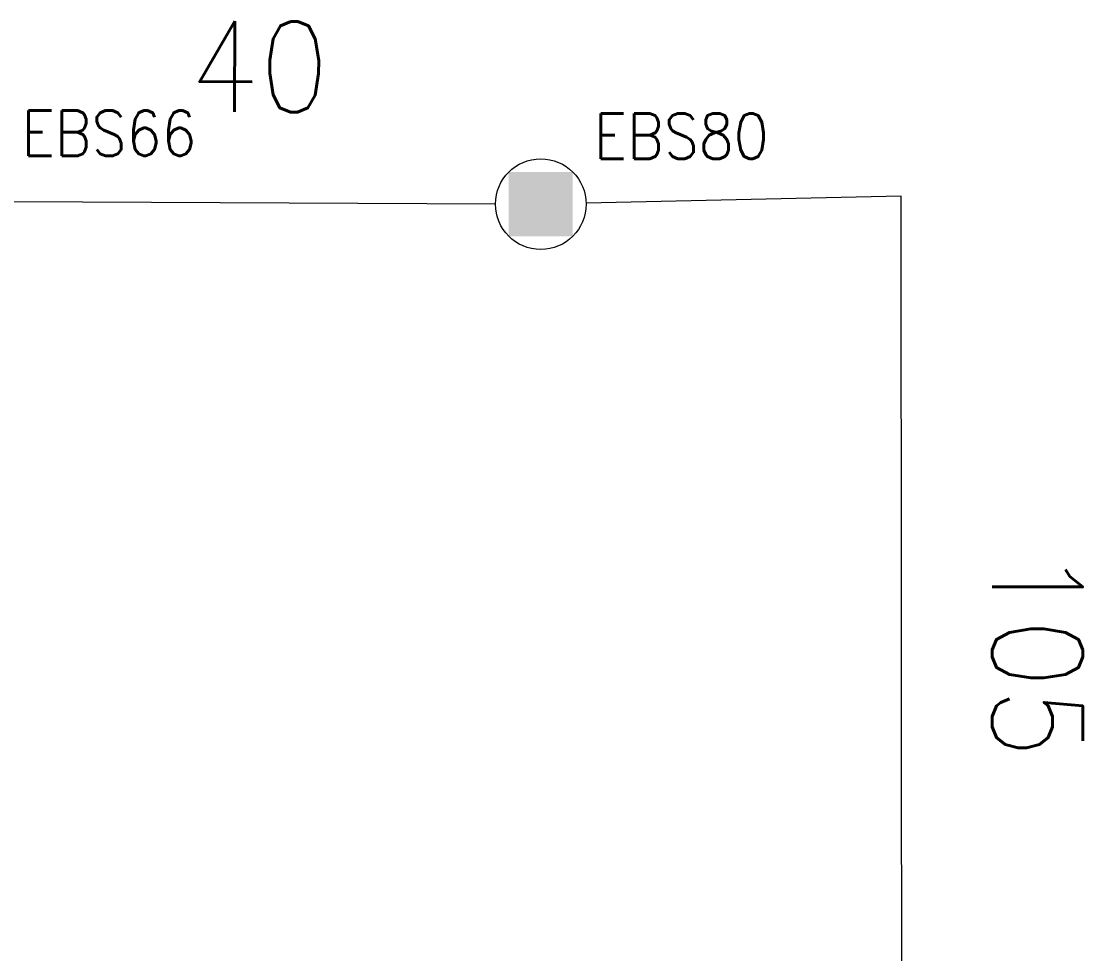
# Model space of a CAD drawing. Header units: inches. Extents: x 47316 to 59086, y 3141 to 11743.
# Drawn here: x 54413.6 to 54472.1, y 10091.1 to 10142.5 of the extents above; entities that cross this region are included whole.
import ezdxf

# ---------------------------------------------------------------- set-up
doc = ezdxf.new("R2010")
doc.units = ezdxf.units.IN
doc.header["$MEASUREMENT"] = 0
doc.styles.get("Standard").update_dxf_attribs({"font": ''})
doc.styles.get('Standard').set_extended_font_data('SimSun')
doc.linetypes.add('_VH_FELT_TAPE', pattern='A,0.4,-0.7,["FELT",Standard,S=0.3,R=0,X=-0.5,Y=-0.15],-0.7', length=1.8)

msp = doc.modelspace()

# ---------------------------------------------------------------- linework, layer by layer
at = {"color": 0, "linetype": '_VH_FELT_TAPE', "lineweight": 15, "ltscale": 5}
msp.add_line((54413.152, 10132.597), (54439.719, 10132.466), dxfattribs=at)
msp.add_lwpolyline([(54462.142, 10083.756), (54462.09, 10132.9), (54444.718, 10132.51)], dxfattribs=at)
at = {"color": 0, "linetype": 'Continuous', "lineweight": 15}
msp.add_circle((54442.218, 10132.454), 2.5, dxfattribs=at)
at = {"color": 0, "linetype": 'Continuous', "lineweight": 15, "extrusion": (0, 0, -1)}
msp.add_solid([(-54440.451, 10134.222), (-54440.451, 10130.686), (-54443.986, 10134.222), (-54443.986, 10130.686)], dxfattribs=at)

# ---------------------------------------------------------------- texts
at = {"color": 7, "linetype": '_VH_FELT_TAPE', "lineweight": 18, "ltscale": 5, "char_height": 5, "attachment_point": 1}
for s, insert, width, rotation in [('\\Fromans.shx;\\W0.9000000000;\\T1.0000000000;\\o\\l40', (54422.842, 10142.55), 8.57143, 359.71753), ('\\Fromans.shx;\\W0.9000000000;\\T1.0000000000;\\o\\l105', (54472.116, 10113.471), 12.85714, 270)]:
    msp.add_mtext(s, dxfattribs=dict(at, insert=insert, width=width, rotation=rotation))
at = {"color": 21, "linetype": 'Continuous', "lineweight": 15, "char_height": 2.5, "width": 10.71429, "attachment_point": 1}
for s, insert in [('\\Fromans.shx;\\W0.9000000000;\\T1.0000000000;\\o\\lEBS66', (54413.581, 10137.61)), ('\\Fromans.shx;\\W0.9000000000;\\T1.0000000000;\\o\\lEBS80', (54445.147, 10137.454))]:
    msp.add_mtext(s, dxfattribs=dict(at, insert=insert))

doc.saveas('drawing.dxf')
